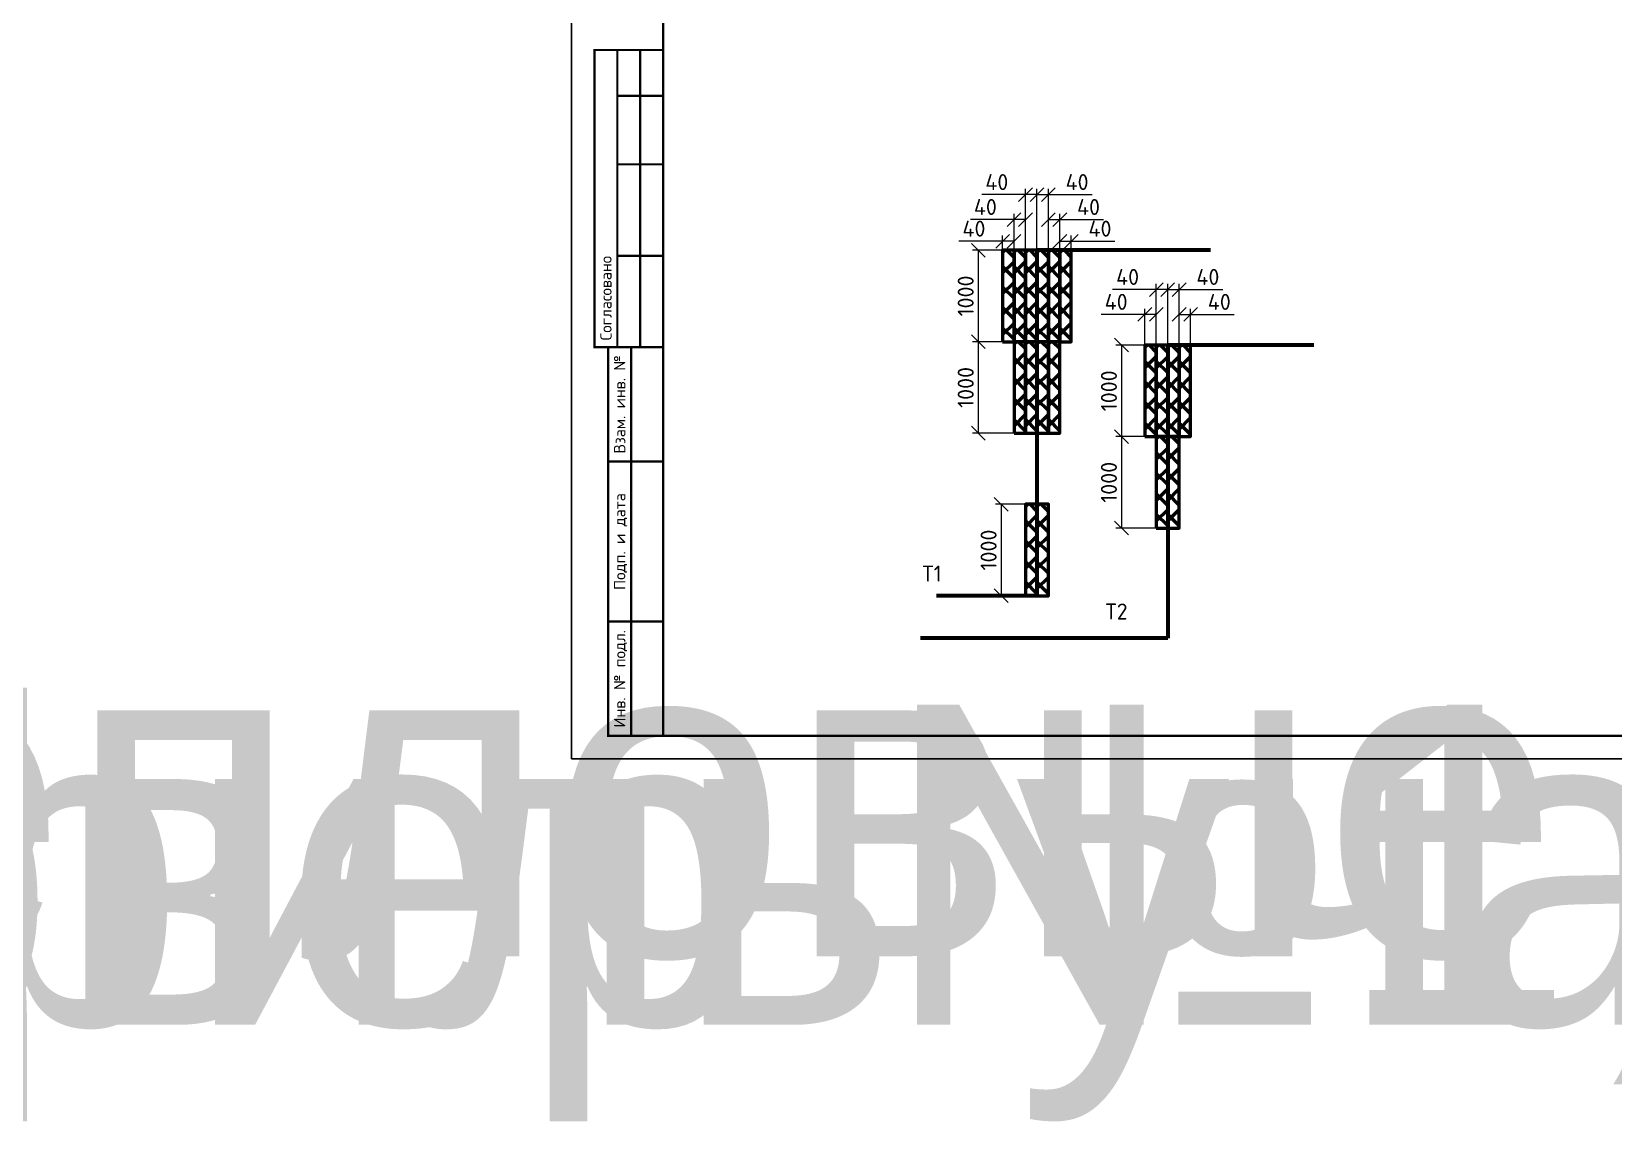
# Model space of a CAD drawing. Header units: millimetres. Extents: x 1642 to 8783, y 1095 to 5441.
# Drawn here: x 5177.9 to 5523.9, y 1095.1 to 1333.4 of the extents above; entities that cross this region are included whole.
import ezdxf
from ezdxf.enums import TextEntityAlignment as Align

# ---------------------------------------------------------------- set-up
doc = ezdxf.new("R2018")
doc.units = ezdxf.units.MM
for name, color, linetype, lineweight in [('12  Размер', 7, 'Continuous', 20), ('линии', 250, 'Continuous', 50), ('Размерный', 4, 'Continuous', 30), ('Размеры на чертеже', 250, 'Continuous', 25)]:
    doc.layers.add(name, color=color, linetype=linetype, lineweight=lineweight)
doc.styles.add('-ISOCPEUR-', font='isocpeur.ttf')
doc.styles.add('GOST', font='gost.shx', dxfattribs={"oblique": 15})
doc.styles.get("Standard").update_dxf_attribs({"font": 'arial.ttf'})
doc.dimstyles.new('М 1 к 20', dxfattribs={"dimtxt": 3.5, "dimasz": 3, "dimexe": 1.25, "dimexo": 0, "dimgap": 1, "dimtad": 1, "dimdec": 0, "dimlfac": 20, "dimzin": 0, "dimdsep": 46, "dimtxsty": 'GOST', "dimblk": 'OBLIQUE', "dimcen": 5, "dimclrd": 256, "dimclre": 256, "dimclrt": 256, "dimazin": 2, "dimtfac": 1, "dimtdec": 0, "dimtmove": 0, "dimatfit": 3, "dimldrblk": 'NONE', "dimfxl": 1.25, "dimtolj": 1, "dimtzin": 0, "dimlwd": -1, "dimlwe": -1, "dimarcsym": 2})

# ---------------------------------------------------------------- blocks, each defined once
blk = doc.blocks.new('*U307')
blk.add_attdef('РАЗРАБОТАЛ', text='', height=2.5).set_placement((721.5, -264.22), align=Align.MIDDLE_LEFT)
at = {"flags": 8}
for tag, height, p in [('ДАТА', 2.5, (761.07, -264.4)), ('ЛИСТ', 3, (857.39, -271.92)), ('ЛИСТОВ', 3, (874.89, -271.92))]:
    blk.add_attdef(tag, text='', height=height, dxfattribs=at).set_placement(p, align=Align.MIDDLE_CENTER)
blk.add_attdef('ПРОВЕРИЛ', (721.75, -270.73), '', height=2.5)
at = {"lineweight": 30, "flags": 104}
for tag, p in [('ТЕПЛОВЫЕ_СЕТИ', (801, -269.5)), ('ИМЯ_ЧЕРТЕЖА', (801, -284.5))]:
    blk.add_attdef(tag, text='', height=3, dxfattribs=at).set_placement(p, align=Align.MIDDLE_CENTER)
at = {"style": '-ISOCPEUR-', "flags": 8}
blk.add_attdef('ФОРМАТ', text='', height=3, dxfattribs=at).set_placement((851.97, -294.75), align=Align.MIDDLE_CENTER)
blk = doc.blocks.new('*U306')
blk.add_attdef('РАЗРАБОТАЛ', text='', height=2.5).set_placement((424.5, -264.22), align=Align.MIDDLE_LEFT)
at = {"flags": 8}
for tag, height, p in [('ДАТА', 2.5, (464.07, -264.4)), ('ЛИСТ', 3, (560.39, -271.92)), ('ЛИСТОВ', 3, (577.89, -271.92))]:
    blk.add_attdef(tag, text='', height=height, dxfattribs=at).set_placement(p, align=Align.MIDDLE_CENTER)
blk.add_attdef('ПРОВЕРИЛ', (424.75, -270.73), '', height=2.5)
at = {"lineweight": 30, "flags": 104}
for tag, p in [('ТЕПЛОВЫЕ_СЕТИ', (504, -269.5)), ('ИМЯ_ЧЕРТЕЖА', (504, -284.5))]:
    blk.add_attdef(tag, text='', height=3, dxfattribs=at).set_placement(p, align=Align.MIDDLE_CENTER)
at = {"style": '-ISOCPEUR-', "flags": 8}
blk.add_attdef('ФОРМАТ', text='', height=3, dxfattribs=at).set_placement((554.97, -294.75), align=Align.MIDDLE_CENTER)
blk = doc.blocks.new('*U305')
blk.add_lwpolyline([(0, 0), (420, 0), (420, -297), (0, -297)], close=True)
at = {"const_width": 0.5}
blk.add_lwpolyline([(20, -5), (415, -5), (415, -292), (20, -292)], close=True, dxfattribs=at)
for points in [[(20, -207), (5, -207), (5, -142), (20, -142)], [(10, -142), (10, -207)], [(15, -142), (15, -207)], [(10, -152), (20, -152)], [(10, -167), (20, -167)], [(10, -187), (20, -187)], [(20, -292), (8, -292), (8, -207), (20, -207)], [(13, -207), (13, -292)], [(8, -232), (20, -232)], [(8, -267), (20, -267)]]:
    blk.add_lwpolyline(points, dxfattribs=at)
at = {"style": '-ISOCPEUR-'}
blk.add_text('Согласовано', height=2.5, rotation=90, dxfattribs=at).set_placement((7.5, -205.5), align=Align.MIDDLE_LEFT)
for s, p in [('Взам. инв. №', (10.5, -219.5)), ('Подп. и дата', (10.5, -249.5)), ('Инв. № подл.', (10.5, -279.5))]:
    blk.add_text(s, height=2.5, rotation=90, dxfattribs=at).set_placement(p, align=Align.MIDDLE_CENTER)
blk.add_attdef('РАЗРАБОТАЛ', text='', height=2.5).set_placement((250.5, -264.22), align=Align.MIDDLE_LEFT)
at = {"flags": 8}
for tag, height, p in [('ДАТА', 2.5, (290.07, -264.4)), ('ЛИСТ', 3, (386.39, -271.92)), ('ЛИСТОВ', 3, (403.89, -271.92))]:
    blk.add_attdef(tag, text='', height=height, dxfattribs=at).set_placement(p, align=Align.MIDDLE_CENTER)
blk.add_attdef('ПРОВЕРИЛ', (250.75, -270.73), '', height=2.5)
at = {"lineweight": 30, "flags": 104}
for tag, p in [('ТЕПЛОВЫЕ_СЕТИ', (330, -269.5)), ('ИМЯ_ЧЕРТЕЖА', (330, -284.5))]:
    blk.add_attdef(tag, text='', height=3, dxfattribs=at).set_placement(p, align=Align.MIDDLE_CENTER)
at = {"style": '-ISOCPEUR-', "flags": 8}
blk.add_attdef('ФОРМАТ', text='', height=3, dxfattribs=at).set_placement((380.97, -294.75), align=Align.MIDDLE_CENTER)
blk = doc.blocks.new('_Oblique')
at = {"color": 0, "linetype": 'ByBlock', "lineweight": -2}
blk.add_line((-0.5, -0.5), (0.5, 0.5), dxfattribs=at)
blk = doc.blocks.new('*D174')
at = {"layer": '12  Размер', "transparency": 16777216}
for p, q in [((5395.3, 1297.72), (5385.75, 1297.72)), ((5395.3, 1285.56), (5395.3, 1298.97)), ((5397.8, 1297.72), (5395.3, 1297.72)), ((5397.8, 1285.56), (5397.8, 1298.97))]:
    blk.add_line(p, q, dxfattribs=at)
at = {"layer": 'Defpoints', "color": 0, "linetype": 'ByBlock', "lineweight": 35, "transparency": 16777216}
for p in [(5395.3, 1297.72), (5395.3, 1285.56), (5397.8, 1285.56)]:
    blk.add_point(p, dxfattribs=at)
at = {"layer": '12  Размер', "linetype": 'ByBlock', "transparency": 16777216, "xscale": 3, "yscale": 3, "zscale": 3, "rotation": 180}
blk.add_blockref('_Oblique', (5395.3, 1297.72), dxfattribs=at)
at = {"layer": '12  Размер', "linetype": 'ByBlock', "transparency": 16777216, "xscale": 3, "yscale": 3, "zscale": 3}
blk.add_blockref('_Oblique', (5397.8, 1297.72), dxfattribs=at)
at = {"layer": '12  Размер', "linetype": 'ByBlock', "transparency": 16777216, "insert": (5389.02, 1300.47), "char_height": 3.5, "attachment_point": 5, "style": '-ISOCPEUR-'}
blk.add_mtext('\\A1;40', dxfattribs=at)
blk = doc.blocks.new('_None')
blk = doc.blocks.new('*D172')
at = {"layer": '12  Размер', "transparency": 16777216}
for p, q in [((5397.8, 1285.56), (5397.8, 1298.97)), ((5397.8, 1297.72), (5400.31, 1297.72)), ((5400.31, 1285.56), (5400.31, 1298.97)), ((5400.31, 1297.72), (5409.86, 1297.72))]:
    blk.add_line(p, q, dxfattribs=at)
at = {"layer": 'Defpoints', "color": 0, "linetype": 'ByBlock', "lineweight": 35, "transparency": 16777216}
for p in [(5400.31, 1297.72), (5397.8, 1285.56), (5400.31, 1285.56)]:
    blk.add_point(p, dxfattribs=at)
at = {"layer": '12  Размер', "linetype": 'ByBlock', "transparency": 16777216, "xscale": 3, "yscale": 3, "zscale": 3, "rotation": 180}
blk.add_blockref('_Oblique', (5397.8, 1297.72), dxfattribs=at)
at = {"layer": '12  Размер', "linetype": 'ByBlock', "transparency": 16777216, "xscale": 3, "yscale": 3, "zscale": 3}
blk.add_blockref('_Oblique', (5400.31, 1297.72), dxfattribs=at)
at = {"layer": '12  Размер', "linetype": 'ByBlock', "transparency": 16777216, "insert": (5406.58, 1300.47), "char_height": 3.5, "attachment_point": 5, "style": '-ISOCPEUR-'}
blk.add_mtext('\\A1;40', dxfattribs=at)
blk = doc.blocks.new('*D175')
at = {"layer": '12  Размер', "transparency": 16777216}
for p, q in [((5390.29, 1285.56), (5383.72, 1285.56)), ((5384.97, 1285.56), (5384.97, 1265.56)), ((5390.29, 1265.56), (5383.72, 1265.56))]:
    blk.add_line(p, q, dxfattribs=at)
at = {"layer": 'Defpoints', "color": 0, "linetype": 'ByBlock', "lineweight": 35, "transparency": 16777216}
for p in [(5390.29, 1285.56), (5384.97, 1265.56), (5390.29, 1265.56)]:
    blk.add_point(p, dxfattribs=at)
at = {"layer": '12  Размер', "linetype": 'ByBlock', "transparency": 16777216, "xscale": 3, "yscale": 3, "zscale": 3}
for p, rotation in [((5384.97, 1285.56), 90), ((5384.97, 1265.56), 270)]:
    blk.add_blockref('_Oblique', p, dxfattribs=dict(at, rotation=rotation))
at = {"layer": '12  Размер', "linetype": 'ByBlock', "transparency": 16777216, "insert": (5382.22, 1275.56), "char_height": 3.5, "attachment_point": 5, "rotation": 90, "style": '-ISOCPEUR-'}
blk.add_mtext('\\A1;1000', dxfattribs=at)
blk = doc.blocks.new('*D173')
at = {"layer": '12  Размер', "transparency": 16777216}
for p, q in [((5395.3, 1230), (5388.73, 1230)), ((5389.98, 1230), (5389.98, 1210)), ((5395.3, 1210), (5388.73, 1210))]:
    blk.add_line(p, q, dxfattribs=at)
at = {"layer": 'Defpoints', "color": 0, "linetype": 'ByBlock', "lineweight": 35, "transparency": 16777216}
for p in [(5395.3, 1230), (5389.98, 1210), (5395.3, 1210)]:
    blk.add_point(p, dxfattribs=at)
at = {"layer": '12  Размер', "linetype": 'ByBlock', "transparency": 16777216, "xscale": 3, "yscale": 3, "zscale": 3}
for p, rotation in [((5389.98, 1230), 90), ((5389.98, 1210), 270)]:
    blk.add_blockref('_Oblique', p, dxfattribs=dict(at, rotation=rotation))
at = {"layer": '12  Размер', "linetype": 'ByBlock', "transparency": 16777216, "insert": (5387.23, 1220), "char_height": 3.5, "attachment_point": 5, "rotation": 90, "style": '-ISOCPEUR-'}
blk.add_mtext('\\A1;1000', dxfattribs=at)
blk = doc.blocks.new('*D190')
at = {"layer": '12  Размер', "transparency": 16777216}
for p, q in [((5390.29, 1265.56), (5383.72, 1265.56)), ((5384.97, 1265.56), (5384.97, 1245.56)), ((5392.8, 1245.56), (5383.72, 1245.56))]:
    blk.add_line(p, q, dxfattribs=at)
at = {"layer": 'Defpoints', "color": 0, "linetype": 'ByBlock', "lineweight": 35, "transparency": 16777216}
for p in [(5390.29, 1265.56), (5384.97, 1245.56), (5392.8, 1245.56)]:
    blk.add_point(p, dxfattribs=at)
at = {"layer": '12  Размер', "linetype": 'ByBlock', "transparency": 16777216, "xscale": 3, "yscale": 3, "zscale": 3}
for p, rotation in [((5384.97, 1265.56), 90), ((5384.97, 1245.56), 270)]:
    blk.add_blockref('_Oblique', p, dxfattribs=dict(at, rotation=rotation))
at = {"layer": '12  Размер', "linetype": 'ByBlock', "transparency": 16777216, "insert": (5382.22, 1255.56), "char_height": 3.5, "attachment_point": 5, "rotation": 90, "style": '-ISOCPEUR-'}
blk.add_mtext('\\A1;1000', dxfattribs=at)
blk = doc.blocks.new('*D191')
at = {"layer": '12  Размер', "transparency": 16777216}
for p, q in [((5392.8, 1292.27), (5383.25, 1292.27)), ((5392.8, 1285.56), (5392.8, 1293.52)), ((5395.3, 1292.27), (5392.8, 1292.27)), ((5395.3, 1285.56), (5395.3, 1293.52))]:
    blk.add_line(p, q, dxfattribs=at)
at = {"layer": 'Defpoints', "color": 0, "linetype": 'ByBlock', "lineweight": 35, "transparency": 16777216}
for p in [(5392.8, 1292.27), (5392.8, 1285.56), (5395.3, 1285.56)]:
    blk.add_point(p, dxfattribs=at)
at = {"layer": '12  Размер', "linetype": 'ByBlock', "transparency": 16777216, "xscale": 3, "yscale": 3, "zscale": 3, "rotation": 180}
blk.add_blockref('_Oblique', (5392.8, 1292.27), dxfattribs=at)
at = {"layer": '12  Размер', "linetype": 'ByBlock', "transparency": 16777216, "xscale": 3, "yscale": 3, "zscale": 3}
blk.add_blockref('_Oblique', (5395.3, 1292.27), dxfattribs=at)
at = {"layer": '12  Размер', "linetype": 'ByBlock', "transparency": 16777216, "insert": (5386.52, 1295.02), "char_height": 3.5, "attachment_point": 5, "style": '-ISOCPEUR-'}
blk.add_mtext('\\A1;40', dxfattribs=at)
blk = doc.blocks.new('*D192')
at = {"layer": '12  Размер', "transparency": 16777216}
for p, q in [((5390.29, 1287.53), (5380.74, 1287.53)), ((5390.29, 1285.56), (5390.29, 1288.78)), ((5392.8, 1287.53), (5390.29, 1287.53)), ((5392.8, 1285.56), (5392.8, 1288.78))]:
    blk.add_line(p, q, dxfattribs=at)
at = {"layer": 'Defpoints', "color": 0, "linetype": 'ByBlock', "lineweight": 35, "transparency": 16777216}
for p in [(5390.29, 1287.53), (5390.29, 1285.56), (5392.8, 1285.56)]:
    blk.add_point(p, dxfattribs=at)
at = {"layer": '12  Размер', "linetype": 'ByBlock', "transparency": 16777216, "xscale": 3, "yscale": 3, "zscale": 3, "rotation": 180}
blk.add_blockref('_Oblique', (5390.29, 1287.53), dxfattribs=at)
at = {"layer": '12  Размер', "linetype": 'ByBlock', "transparency": 16777216, "xscale": 3, "yscale": 3, "zscale": 3}
blk.add_blockref('_Oblique', (5392.8, 1287.53), dxfattribs=at)
at = {"layer": '12  Размер', "linetype": 'ByBlock', "transparency": 16777216, "insert": (5384.02, 1290.28), "char_height": 3.5, "attachment_point": 5, "style": '-ISOCPEUR-'}
blk.add_mtext('\\A1;40', dxfattribs=at)
blk = doc.blocks.new('*D193')
at = {"layer": '12  Размер', "transparency": 16777216}
for p, q in [((5400.31, 1285.56), (5400.31, 1293.52)), ((5400.31, 1292.27), (5402.81, 1292.27)), ((5402.81, 1285.56), (5402.81, 1293.52)), ((5402.81, 1292.27), (5412.36, 1292.27))]:
    blk.add_line(p, q, dxfattribs=at)
at = {"layer": 'Defpoints', "color": 0, "linetype": 'ByBlock', "lineweight": 35, "transparency": 16777216}
for p in [(5402.81, 1292.27), (5400.31, 1285.56), (5402.81, 1285.56)]:
    blk.add_point(p, dxfattribs=at)
at = {"layer": '12  Размер', "linetype": 'ByBlock', "transparency": 16777216, "xscale": 3, "yscale": 3, "zscale": 3, "rotation": 180}
blk.add_blockref('_Oblique', (5400.31, 1292.27), dxfattribs=at)
at = {"layer": '12  Размер', "linetype": 'ByBlock', "transparency": 16777216, "xscale": 3, "yscale": 3, "zscale": 3}
blk.add_blockref('_Oblique', (5402.81, 1292.27), dxfattribs=at)
at = {"layer": '12  Размер', "linetype": 'ByBlock', "transparency": 16777216, "insert": (5409.08, 1295.02), "char_height": 3.5, "attachment_point": 5, "style": '-ISOCPEUR-'}
blk.add_mtext('\\A1;40', dxfattribs=at)
blk = doc.blocks.new('*D194')
at = {"layer": '12  Размер', "transparency": 16777216}
for p, q in [((5402.81, 1285.56), (5402.81, 1288.78)), ((5402.81, 1287.53), (5405.31, 1287.53)), ((5405.31, 1285.56), (5405.31, 1288.78)), ((5405.31, 1287.53), (5414.86, 1287.53))]:
    blk.add_line(p, q, dxfattribs=at)
at = {"layer": 'Defpoints', "color": 0, "linetype": 'ByBlock', "lineweight": 35, "transparency": 16777216}
for p in [(5402.81, 1287.53), (5402.81, 1285.56), (5405.31, 1285.56)]:
    blk.add_point(p, dxfattribs=at)
at = {"layer": '12  Размер', "linetype": 'ByBlock', "transparency": 16777216, "xscale": 3, "yscale": 3, "zscale": 3, "rotation": 180}
blk.add_blockref('_Oblique', (5402.81, 1287.53), dxfattribs=at)
at = {"layer": '12  Размер', "linetype": 'ByBlock', "transparency": 16777216, "xscale": 3, "yscale": 3, "zscale": 3}
blk.add_blockref('_Oblique', (5405.31, 1287.53), dxfattribs=at)
at = {"layer": '12  Размер', "linetype": 'ByBlock', "transparency": 16777216, "insert": (5411.59, 1290.28), "char_height": 3.5, "attachment_point": 5, "style": '-ISOCPEUR-'}
blk.add_mtext('\\A1;40', dxfattribs=at)
blk = doc.blocks.new('*D198')
at = {"layer": '12  Размер', "transparency": 16777216}
for p, q in [((5423.91, 1276.97), (5414.36, 1276.97)), ((5423.91, 1264.82), (5423.91, 1278.22)), ((5426.41, 1276.97), (5423.91, 1276.97)), ((5426.41, 1264.82), (5426.41, 1278.22))]:
    blk.add_line(p, q, dxfattribs=at)
at = {"layer": 'Defpoints', "color": 0, "linetype": 'ByBlock', "lineweight": 35, "transparency": 16777216}
for p in [(5423.91, 1276.97), (5423.91, 1264.82), (5426.41, 1264.82)]:
    blk.add_point(p, dxfattribs=at)
at = {"layer": '12  Размер', "linetype": 'ByBlock', "transparency": 16777216, "xscale": 3, "yscale": 3, "zscale": 3, "rotation": 180}
blk.add_blockref('_Oblique', (5423.91, 1276.97), dxfattribs=at)
at = {"layer": '12  Размер', "linetype": 'ByBlock', "transparency": 16777216, "xscale": 3, "yscale": 3, "zscale": 3}
blk.add_blockref('_Oblique', (5426.41, 1276.97), dxfattribs=at)
at = {"layer": '12  Размер', "linetype": 'ByBlock', "transparency": 16777216, "insert": (5417.63, 1279.72), "char_height": 3.5, "attachment_point": 5, "style": '-ISOCPEUR-'}
blk.add_mtext('\\A1;40', dxfattribs=at)
blk = doc.blocks.new('*D195')
at = {"layer": '12  Размер', "transparency": 16777216}
for p, q in [((5426.41, 1264.82), (5426.41, 1278.22)), ((5426.41, 1276.97), (5428.91, 1276.97)), ((5428.91, 1264.82), (5428.91, 1278.22)), ((5428.91, 1276.97), (5438.46, 1276.97))]:
    blk.add_line(p, q, dxfattribs=at)
at = {"layer": 'Defpoints', "color": 0, "linetype": 'ByBlock', "lineweight": 35, "transparency": 16777216}
for p in [(5428.91, 1276.97), (5426.41, 1264.82), (5428.91, 1264.82)]:
    blk.add_point(p, dxfattribs=at)
at = {"layer": '12  Размер', "linetype": 'ByBlock', "transparency": 16777216, "xscale": 3, "yscale": 3, "zscale": 3, "rotation": 180}
blk.add_blockref('_Oblique', (5426.41, 1276.97), dxfattribs=at)
at = {"layer": '12  Размер', "linetype": 'ByBlock', "transparency": 16777216, "xscale": 3, "yscale": 3, "zscale": 3}
blk.add_blockref('_Oblique', (5428.91, 1276.97), dxfattribs=at)
at = {"layer": '12  Размер', "linetype": 'ByBlock', "transparency": 16777216, "insert": (5435.19, 1279.72), "char_height": 3.5, "attachment_point": 5, "style": '-ISOCPEUR-'}
blk.add_mtext('\\A1;40', dxfattribs=at)
blk = doc.blocks.new('*D196')
at = {"layer": '12  Размер', "transparency": 16777216}
for p, q in [((5421.62, 1264.82), (5415.05, 1264.82)), ((5416.3, 1264.82), (5416.3, 1244.82)), ((5421.62, 1244.82), (5415.05, 1244.82))]:
    blk.add_line(p, q, dxfattribs=at)
at = {"layer": 'Defpoints', "color": 0, "linetype": 'ByBlock', "lineweight": 35, "transparency": 16777216}
for p in [(5421.62, 1264.82), (5416.3, 1244.82), (5421.62, 1244.82)]:
    blk.add_point(p, dxfattribs=at)
at = {"layer": '12  Размер', "linetype": 'ByBlock', "transparency": 16777216, "xscale": 3, "yscale": 3, "zscale": 3}
for p, rotation in [((5416.3, 1264.82), 90), ((5416.3, 1244.82), 270)]:
    blk.add_blockref('_Oblique', p, dxfattribs=dict(at, rotation=rotation))
at = {"layer": '12  Размер', "linetype": 'ByBlock', "transparency": 16777216, "insert": (5413.55, 1254.82), "char_height": 3.5, "attachment_point": 5, "rotation": 90, "style": '-ISOCPEUR-'}
blk.add_mtext('\\A1;1000', dxfattribs=at)
blk = doc.blocks.new('*D197')
at = {"layer": '12  Размер', "transparency": 16777216}
for p, q in [((5421.62, 1244.82), (5415.05, 1244.82)), ((5416.3, 1244.82), (5416.3, 1224.82)), ((5424.12, 1224.82), (5415.05, 1224.82))]:
    blk.add_line(p, q, dxfattribs=at)
at = {"layer": 'Defpoints', "color": 0, "linetype": 'ByBlock', "lineweight": 35, "transparency": 16777216}
for p in [(5421.62, 1244.82), (5416.3, 1224.82), (5424.12, 1224.82)]:
    blk.add_point(p, dxfattribs=at)
at = {"layer": '12  Размер', "linetype": 'ByBlock', "transparency": 16777216, "xscale": 3, "yscale": 3, "zscale": 3}
for p, rotation in [((5416.3, 1244.82), 90), ((5416.3, 1224.82), 270)]:
    blk.add_blockref('_Oblique', p, dxfattribs=dict(at, rotation=rotation))
at = {"layer": '12  Размер', "linetype": 'ByBlock', "transparency": 16777216, "insert": (5413.55, 1234.82), "char_height": 3.5, "attachment_point": 5, "rotation": 90, "style": '-ISOCPEUR-'}
blk.add_mtext('\\A1;1000', dxfattribs=at)
blk = doc.blocks.new('*D199')
at = {"layer": '12  Размер', "transparency": 16777216}
for p, q in [((5421.4, 1271.52), (5411.85, 1271.52)), ((5421.4, 1264.82), (5421.4, 1272.77)), ((5423.91, 1271.52), (5421.4, 1271.52)), ((5423.91, 1264.82), (5423.91, 1272.77))]:
    blk.add_line(p, q, dxfattribs=at)
at = {"layer": 'Defpoints', "color": 0, "linetype": 'ByBlock', "lineweight": 35, "transparency": 16777216}
for p in [(5421.4, 1271.52), (5421.4, 1264.82), (5423.91, 1264.82)]:
    blk.add_point(p, dxfattribs=at)
at = {"layer": '12  Размер', "linetype": 'ByBlock', "transparency": 16777216, "xscale": 3, "yscale": 3, "zscale": 3, "rotation": 180}
blk.add_blockref('_Oblique', (5421.4, 1271.52), dxfattribs=at)
at = {"layer": '12  Размер', "linetype": 'ByBlock', "transparency": 16777216, "xscale": 3, "yscale": 3, "zscale": 3}
blk.add_blockref('_Oblique', (5423.91, 1271.52), dxfattribs=at)
at = {"layer": '12  Размер', "linetype": 'ByBlock', "transparency": 16777216, "insert": (5415.13, 1274.27), "char_height": 3.5, "attachment_point": 5, "style": '-ISOCPEUR-'}
blk.add_mtext('\\A1;40', dxfattribs=at)
blk = doc.blocks.new('*D200')
at = {"layer": '12  Размер', "transparency": 16777216}
for p, q in [((5428.91, 1264.82), (5428.91, 1272.77)), ((5428.91, 1271.52), (5431.42, 1271.52)), ((5431.42, 1264.82), (5431.42, 1272.77)), ((5431.42, 1271.52), (5440.97, 1271.52))]:
    blk.add_line(p, q, dxfattribs=at)
at = {"layer": 'Defpoints', "color": 0, "linetype": 'ByBlock', "lineweight": 35, "transparency": 16777216}
for p in [(5431.42, 1271.52), (5428.91, 1264.82), (5431.42, 1264.82)]:
    blk.add_point(p, dxfattribs=at)
at = {"layer": '12  Размер', "linetype": 'ByBlock', "transparency": 16777216, "xscale": 3, "yscale": 3, "zscale": 3, "rotation": 180}
blk.add_blockref('_Oblique', (5428.91, 1271.52), dxfattribs=at)
at = {"layer": '12  Размер', "linetype": 'ByBlock', "transparency": 16777216, "xscale": 3, "yscale": 3, "zscale": 3}
blk.add_blockref('_Oblique', (5431.42, 1271.52), dxfattribs=at)
at = {"layer": '12  Размер', "linetype": 'ByBlock', "transparency": 16777216, "insert": (5437.69, 1274.27), "char_height": 3.5, "attachment_point": 5, "style": '-ISOCPEUR-'}
blk.add_mtext('\\A1;40', dxfattribs=at)

msp = doc.modelspace()

# ---------------------------------------------------------------- hatches: boundary and pattern name
at = {"layer": 'линии', "lineweight": 50, "true_color": 0x000000}
h = msp.add_hatch(dxfattribs=at)
h.set_pattern_fill('ANSI37', color=18)
h.set_pattern_definition([(45, (-1824.6466, 7518.0774), (-2.245064, 2.245064), []), (135, (-1824.6466, 7518.0774), (-2.245064, -2.245064), [])])
h.paths.add_polyline_path([(5392.796, 1285.564), (5390.293, 1285.564), (5390.293, 1265.564), (5392.796, 1265.564)])
h = msp.add_hatch(dxfattribs=at)
h.set_pattern_fill('ANSI37', color=18)
h.set_pattern_definition([(45, (-1822.1435, 7518.0774), (-2.245064, 2.245064), []), (135, (-1822.1435, 7518.0774), (-2.245064, -2.245064), [])])
h.paths.add_polyline_path([(5395.299, 1285.564), (5392.796, 1285.564), (5392.796, 1265.564), (5395.299, 1265.564)])
h = msp.add_hatch(dxfattribs=at)
h.set_pattern_fill('ANSI37', color=18)
h.set_pattern_definition([(45, (-1819.6403, 7518.0774), (-2.245064, 2.245064), []), (135, (-1819.6403, 7518.0774), (-2.245064, -2.245064), [])])
h.paths.add_polyline_path([(5397.802, 1285.564), (5395.299, 1285.564), (5395.299, 1265.564), (5397.802, 1265.564)])
h = msp.add_hatch(dxfattribs=at)
h.set_pattern_fill('ANSI37', color=18)
h.set_pattern_definition([(45, (-1817.137, 7518.0774), (-2.245064, 2.245064), []), (135, (-1817.137, 7518.0774), (-2.245064, -2.245064), [])])
h.paths.add_polyline_path([(5400.305, 1285.564), (5397.802, 1285.564), (5397.802, 1265.564), (5400.305, 1265.564)])
h = msp.add_hatch(dxfattribs=at)
h.set_pattern_fill('ANSI37', color=18)
h.set_pattern_definition([(45, (-1814.634, 7518.0774), (-2.245064, 2.245064), []), (135, (-1814.634, 7518.0774), (-2.245064, -2.245064), [])])
h.paths.add_polyline_path([(5402.808, 1285.564), (5400.305, 1285.564), (5400.305, 1265.564), (5402.808, 1265.564)])
h = msp.add_hatch(dxfattribs=at)
h.set_pattern_fill('ANSI37', color=18)
h.set_pattern_definition([(45, (-1812.1308, 7518.0774), (-2.245064, 2.245064), []), (135, (-1812.1308, 7518.0774), (-2.245064, -2.245064), [])])
h.paths.add_polyline_path([(5405.312, 1285.564), (5402.808, 1285.564), (5402.808, 1265.564), (5405.312, 1265.564)])
h = msp.add_hatch(dxfattribs=at)
h.set_pattern_fill('ANSI37', color=18)
h.set_pattern_definition([(45, (-1822.1435, 7498.0774), (-2.245064, 2.245064), []), (135, (-1822.1435, 7498.0774), (-2.245064, -2.245064), [])])
h.paths.add_polyline_path([(5395.299, 1265.564), (5392.796, 1265.564), (5392.796, 1245.564), (5395.299, 1245.564)])
h = msp.add_hatch(dxfattribs=at)
h.set_pattern_fill('ANSI37', color=18)
h.set_pattern_definition([(45, (-1819.6403, 7498.0774), (-2.245064, 2.245064), []), (135, (-1819.6403, 7498.0774), (-2.245064, -2.245064), [])])
h.paths.add_polyline_path([(5397.802, 1265.564), (5395.299, 1265.564), (5395.299, 1245.564), (5397.802, 1245.564)])
h = msp.add_hatch(dxfattribs=at)
h.set_pattern_fill('ANSI37', color=18)
h.set_pattern_definition([(45, (-1817.137, 7498.0774), (-2.245064, 2.245064), []), (135, (-1817.137, 7498.0774), (-2.245064, -2.245064), [])])
h.paths.add_polyline_path([(5400.305, 1265.564), (5397.802, 1265.564), (5397.802, 1245.564), (5400.305, 1245.564)])
h = msp.add_hatch(dxfattribs=at)
h.set_pattern_fill('ANSI37', color=18)
h.set_pattern_definition([(45, (-1814.634, 7498.0774), (-2.245064, 2.245064), []), (135, (-1814.634, 7498.0774), (-2.245064, -2.245064), [])])
h.paths.add_polyline_path([(5402.808, 1265.564), (5400.305, 1265.564), (5400.305, 1245.564), (5402.808, 1245.564)])
h = msp.add_hatch(dxfattribs=at)
h.set_pattern_fill('ANSI37', color=18)
h.set_pattern_definition([(45, (-1793.5367, 7497.332), (-2.245064, 2.245064), []), (135, (-1793.5367, 7497.332), (-2.245064, -2.245064), [])])
h.paths.add_polyline_path([(5423.906, 1264.818), (5421.402, 1264.818), (5421.402, 1244.818), (5423.906, 1244.818)])
h = msp.add_hatch(dxfattribs=at)
h.set_pattern_fill('ANSI37', color=18)
h.set_pattern_definition([(45, (-1791.0336, 7497.332), (-2.245064, 2.245064), []), (135, (-1791.0336, 7497.332), (-2.245064, -2.245064), [])])
h.paths.add_polyline_path([(5426.409, 1264.818), (5423.906, 1264.818), (5423.906, 1244.818), (5426.409, 1244.818)])
h = msp.add_hatch(dxfattribs=at)
h.set_pattern_fill('ANSI37', color=18)
h.set_pattern_definition([(45, (-1788.5304, 7497.332), (-2.245064, 2.245064), []), (135, (-1788.5304, 7497.332), (-2.245064, -2.245064), [])])
h.paths.add_polyline_path([(5428.912, 1264.818), (5426.409, 1264.818), (5426.409, 1244.818), (5428.912, 1244.818)])
h = msp.add_hatch(dxfattribs=at)
h.set_pattern_fill('ANSI37', color=18)
h.set_pattern_definition([(45, (-1786.0272, 7497.332), (-2.245064, 2.245064), []), (135, (-1786.0272, 7497.332), (-2.245064, -2.245064), [])])
h.paths.add_polyline_path([(5431.415, 1264.818), (5428.912, 1264.818), (5428.912, 1244.818), (5431.415, 1244.818)])
h = msp.add_hatch(dxfattribs=at)
h.set_pattern_fill('ANSI37', color=18)
h.set_pattern_definition([(45, (-1791.0336, 7477.332), (-2.245064, 2.245064), []), (135, (-1791.0336, 7477.332), (-2.245064, -2.245064), [])])
h.paths.add_polyline_path([(5426.409, 1244.818), (5423.906, 1244.818), (5423.906, 1224.818), (5426.409, 1224.818)])
h = msp.add_hatch(dxfattribs=at)
h.set_pattern_fill('ANSI37', color=18)
h.set_pattern_definition([(45, (-1788.5304, 7477.332), (-2.245064, 2.245064), []), (135, (-1788.5304, 7477.332), (-2.245064, -2.245064), [])])
h.paths.add_polyline_path([(5428.912, 1244.818), (5426.409, 1244.818), (5426.409, 1224.818), (5428.912, 1224.818)])
h = msp.add_hatch(dxfattribs=at)
h.set_pattern_fill('ANSI37', color=18)
h.set_pattern_definition([(45, (-1819.6403, 7462.5135), (-2.245064, 2.245064), []), (135, (-1819.6403, 7462.5135), (-2.245064, -2.245064), [])])
h.paths.add_polyline_path([(5397.802, 1230), (5395.299, 1230), (5395.299, 1210), (5397.802, 1210)])
h = msp.add_hatch(dxfattribs=at)
h.set_pattern_fill('ANSI37', color=18)
h.set_pattern_definition([(45, (-1817.137, 7462.5135), (-2.245064, 2.245064), []), (135, (-1817.137, 7462.5135), (-2.245064, -2.245064), [])])
h.paths.add_polyline_path([(5400.305, 1230), (5397.802, 1230), (5397.802, 1210), (5400.305, 1210)])

# ---------------------------------------------------------------- linework, layer by layer
at = {"lineweight": 60}
for p, q in [((5435.791, 1285.564), (5397.802, 1285.564)), ((5397.802, 1285.564), (5397.802, 1210)), ((5458.397, 1264.818), (5426.409, 1264.818)), ((5426.409, 1264.818), (5426.409, 1200.743)), ((5397.802, 1210), (5375.836, 1210)), ((5426.409, 1200.743), (5372.334, 1200.743))]:
    msp.add_line(p, q, dxfattribs=at)
for p, q in [((5397.802, 1285.564), (5397.802, 1265.564)), ((5400.305, 1285.564), (5400.305, 1265.564)), ((5400.305, 1265.564), (5400.305, 1245.564)), ((5426.409, 1264.818), (5426.409, 1244.818)), ((5426.409, 1264.818), (5426.409, 1244.818)), ((5428.912, 1264.818), (5428.912, 1244.818)), ((5428.912, 1244.818), (5428.912, 1224.818)), ((5397.802, 1230), (5397.802, 1210)), ((5400.305, 1230), (5400.305, 1210))]:
    msp.add_line(p, q)
at = {"layer": 'линии', "color": 18, "lineweight": 50, "true_color": 0x000000}
for points in [[(5390.293, 1265.564), (5392.796, 1265.564), (5392.796, 1285.564), (5390.293, 1285.564)], [(5392.796, 1265.564), (5395.299, 1265.564), (5395.299, 1285.564), (5392.796, 1285.564)], [(5395.299, 1265.564), (5397.802, 1265.564), (5397.802, 1285.564), (5395.299, 1285.564)], [(5397.802, 1265.564), (5400.305, 1265.564), (5400.305, 1285.564), (5397.802, 1285.564)], [(5400.305, 1265.564), (5402.808, 1265.564), (5402.808, 1285.564), (5400.305, 1285.564)], [(5402.808, 1265.564), (5405.312, 1265.564), (5405.312, 1285.564), (5402.808, 1285.564)], [(5392.796, 1245.564), (5395.299, 1245.564), (5395.299, 1265.564), (5392.796, 1265.564)], [(5395.299, 1245.564), (5397.802, 1245.564), (5397.802, 1265.564), (5395.299, 1265.564)], [(5397.802, 1245.564), (5400.305, 1245.564), (5400.305, 1265.564), (5397.802, 1265.564)], [(5400.305, 1245.564), (5402.808, 1245.564), (5402.808, 1265.564), (5400.305, 1265.564)], [(5421.402, 1244.818), (5423.906, 1244.818), (5423.906, 1264.818), (5421.402, 1264.818)], [(5423.906, 1244.818), (5426.409, 1244.818), (5426.409, 1264.818), (5423.906, 1264.818)], [(5426.409, 1244.818), (5428.912, 1244.818), (5428.912, 1264.818), (5426.409, 1264.818)], [(5428.912, 1244.818), (5431.415, 1244.818), (5431.415, 1264.818), (5428.912, 1264.818)], [(5423.906, 1224.818), (5426.409, 1224.818), (5426.409, 1244.818), (5423.906, 1244.818)], [(5426.409, 1224.818), (5428.912, 1224.818), (5428.912, 1244.818), (5426.409, 1244.818)], [(5395.299, 1210), (5397.802, 1210), (5397.802, 1230), (5395.299, 1230)], [(5397.802, 1210), (5400.305, 1210), (5400.305, 1230), (5397.802, 1230)]]:
    msp.add_lwpolyline(points, close=True, dxfattribs=at)

# ---------------------------------------------------------------- block references
at = {"layer": 'Размеры на чертеже', "lineweight": 90}
ref = msp.add_blockref('*U307', (3599.971, 1470.682), dxfattribs=at)
lines = msp.add_mtext('Продольный профиль участка тепловой сети', dxfattribs={"layer": '0', "insert": (4400.971, 1186.182), "char_height": 70, "attachment_point": 1})
ref.add_attrib('ИМЯ_ЧЕРТЕЖА', '', (4400.971, 1186.182), dxfattribs={"flags": 104}).embed_mtext(lines)
ref = msp.add_blockref('*U306', (4572.54, 1470.682), dxfattribs=at)
lines = msp.add_mtext('Ковер №1, №2 (М 1:25)', dxfattribs={"layer": '0', "insert": (5076.54, 1186.182), "char_height": 70, "attachment_point": 1})
ref.add_attrib('ИМЯ_ЧЕРТЕЖА', '', (5076.54, 1186.182), dxfattribs={"flags": 104}).embed_mtext(lines)
lines = msp.add_mtext('Тепловые сети', dxfattribs={"layer": '0', "insert": (5076.54, 1201.182), "char_height": 70, "attachment_point": 1})
ref.add_attrib('ТЕПЛОВЫЕ_СЕТИ', '', (5076.54, 1201.182), dxfattribs={"flags": 104}).embed_mtext(lines)
msp.add_blockref('*U305', (5296.022, 1471.353), dxfattribs=at)

# ---------------------------------------------------------------- texts
at = {"layer": 'Размерный', "color": 7, "style": '-ISOCPEUR-'}
for s, p in [('Т1', (5372.723, 1213.102)), ('Т2', (5412.765, 1204.806))]:
    msp.add_text(s, height=3.5, dxfattribs=at).set_placement(p)

# ---------------------------------------------------------------- dimensions: what is measured, and where the dimension line sits
at = {"layer": '12  Размер', "linetype": 'ByBlock'}
for base, p1, p2, picture, middle in [((5395.299, 1297.718), (5397.802, 1285.564), (5395.299, 1285.564), '*D174', (5389.024, 1300.468)), ((5392.796, 1292.266), (5395.299, 1285.564), (5392.796, 1285.564), '*D191', (5386.521, 1295.016)), ((5402.808, 1292.266), (5400.305, 1285.564), (5402.808, 1285.564), '*D193', (5409.083, 1295.016)), ((5390.293, 1287.534), (5392.796, 1285.564), (5390.293, 1285.564), '*D192', (5384.018, 1290.284)), ((5423.906, 1276.972), (5426.409, 1264.818), (5423.906, 1264.818), '*D198', (5417.631, 1279.722)), ((5421.402, 1271.52), (5423.906, 1264.818), (5421.402, 1264.818), '*D199', (5415.127, 1274.27)), ((5431.415, 1271.52), (5428.912, 1264.818), (5431.415, 1264.818), '*D200', (5437.69, 1274.27))]:
    dim = msp.add_linear_dim(base=base, p1=p1, p2=p2, text='40', dimstyle='М 1 к 20', override={"dimtxsty": '-ISOCPEUR-'}, dxfattribs=at)
    dim.commit()
    dim.dimension.update_dxf_attribs({"geometry": picture, "text_midpoint": middle})
for base, p1, p2, angle, text, picture, middle in [((5400.305, 1297.718), (5397.802, 1285.564), (5400.305, 1285.564), 180, '40', '*D172', (5406.58, 1300.468)), ((5384.974, 1265.564), (5390.293, 1285.564), (5390.293, 1265.564), 90, '1000', '*D175', (5382.224, 1275.564)), ((5428.912, 1276.972), (5426.409, 1264.818), (5428.912, 1264.818), 180, '40', '*D195', (5435.187, 1279.722)), ((5384.974, 1245.564), (5390.293, 1265.564), (5392.796, 1245.564), 90, '1000', '*D190', (5382.224, 1255.564)), ((5416.303, 1244.818), (5421.622, 1264.818), (5421.622, 1244.818), 90, '1000', '*D196', (5413.553, 1254.818)), ((5416.303, 1224.818), (5421.622, 1244.818), (5424.125, 1224.818), 90, '1000', '*D197', (5413.553, 1234.818)), ((5389.98, 1210), (5395.299, 1230), (5395.299, 1210), 90, '1000', '*D173', (5387.23, 1220))]:
    dim = msp.add_linear_dim(base=base, p1=p1, p2=p2, angle=angle, text=text, dimstyle='М 1 к 20', override={"dimtxsty": '-ISOCPEUR-'}, dxfattribs=at)
    dim.commit()
    dim.dimension.update_dxf_attribs({"geometry": picture, "text_midpoint": middle})
dim = msp.add_linear_dim(base=(5402.808, 1287.534), p1=(5405.312, 1285.564), p2=(5402.808, 1285.564), text='40', dimstyle='М 1 к 20', override={"dimtxsty": '-ISOCPEUR-'}, dxfattribs=at)
dim.commit()
dim.dimension.update_dxf_attribs({"geometry": '*D194', "text_midpoint": (5411.587, 1287.534), "dimtype": 160})

doc.saveas('drawing.dxf')
